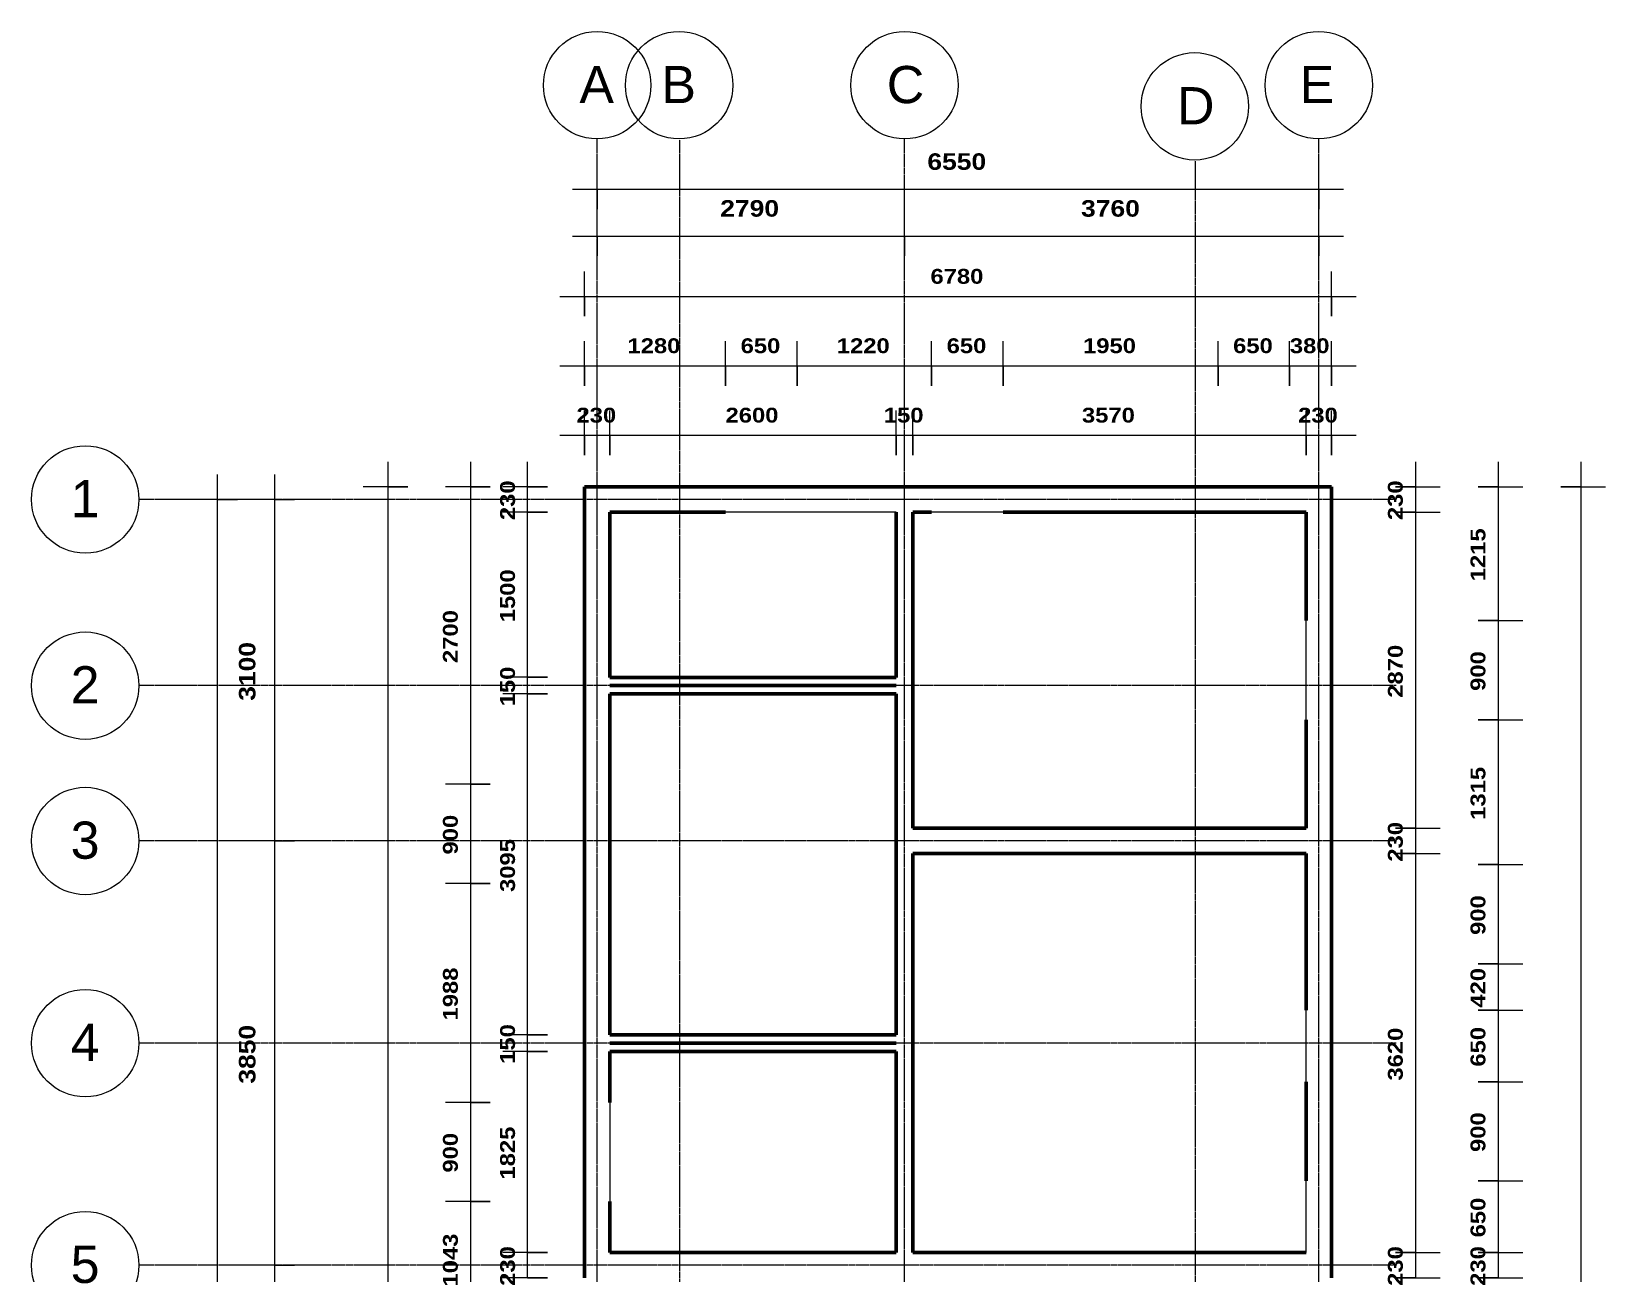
# Model space of a CAD drawing. Header units: millimetres. Extents: x -9443 to 7068, y -12254 to 10391.
# Drawn here: x -9443 to 4844, y -864 to 10391 of the extents above; entities that cross this region are included whole.
import ezdxf

# ---------------------------------------------------------------- set-up
doc = ezdxf.new("R2010")
doc.units = ezdxf.units.MM
doc.linetypes.add('Grid Line', pattern=[22.225, 12.7, -3.175, 3.175, -3.175])
for name, color, linetype, lineweight in [('A-ANNO-DIMS', 211, 'Continuous', 9), ('A-ANNO-DIMS-75', 211, 'Continuous', 9), ('A-WALL', 113, 'Continuous', 18), ('S-GRID', 1, 'Continuous', 9), ('S-GRID-IDEN', 1, 'Continuous', 9)]:
    doc.layers.add(name, color=color, linetype=linetype, lineweight=lineweight)
doc.styles.add('Arial', font='arial.ttf', dxfattribs={"height": 337.5})
doc.styles.add('Arial Black', font='', dxfattribs={"height": 135})
doc.styles.add('Arial Black_B', font='ariblk.ttf', dxfattribs={"height": 150})
doc.styles.get('Arial Black').set_extended_font_data('Arial Black')
doc.dimstyles.new('jerry', dxfattribs={"dimscale": 304.8, "dimtxt": 135.476038, "dimasz": 0, "dimexe": 0.738189, "dimexo": 0.0625, "dimgap": 0.246063, "dimtad": 1, "dimdec": 0, "dimzin": 0, "dimdsep": 46, "dimtxsty": 'Arial Black', "dimblk1": 'NONE', "dimblk2": 'NONE', "dimsah": 1, "dimcen": 0.09, "dimdle": 0.738189, "dimazin": 0, "dimtfac": 1, "dimtdec": 4, "dimtix": 1, "dimtmove": 0, "dimatfit": 3, "dimfxl": 0.590551, "dimfxlon": 1, "dimtvp": 1, "dimtolj": 1, "dimtzin": 0, "dimarcsym": 2})
doc.dimstyles.new('jerry_2', dxfattribs={"dimscale": 304.8, "dimtxt": 150.528931, "dimasz": 0, "dimexe": 0.738189, "dimexo": 0.0625, "dimgap": 0.43061, "dimtad": 1, "dimdec": 0, "dimzin": 0, "dimdsep": 46, "dimtxsty": 'Arial Black_B', "dimblk1": 'NONE', "dimblk2": 'NONE', "dimsah": 1, "dimcen": 0.09, "dimdle": 0.738189, "dimazin": 0, "dimtfac": 1, "dimtdec": 4, "dimtix": 1, "dimtmove": 0, "dimatfit": 3, "dimfxl": 0.590551, "dimfxlon": 1, "dimtvp": 1, "dimtolj": 1, "dimtzin": 0, "dimarcsym": 2})

# ---------------------------------------------------------------- blocks, each defined once
blk = doc.blocks.new('Grid - M_Grid Head - Circle-45800-01 - GFL Copy 1')
at = {"layer": 'S-GRID-IDEN'}
blk.add_circle((0, 0), 6.5, dxfattribs=at)
blk = doc.blocks.new('DIMBLOCK1-01 - GFL Copy 1')
at = {"layer": 'A-ANNO-DIMS-75', "transparency": 16777216}
for p, q in [((-4308, 8534), (-4308, 8759)), ((-1518, 8534), (-1518, 8759)), ((-4533, 8534), (-1518, 8534)), ((-4308, 8534), (-4308, 8354)), ((-1518, 8534), (-1518, 8354))]:
    blk.add_line(p, q, dxfattribs=at)
at = {"layer": 'A-ANNO-DIMS-75', "color": 0, "transparency": 16777216, "insert": (-3191, 8860), "char_height": 150, "width": 665.87, "attachment_point": 1, "line_spacing_factor": 1.180619, "style": 'Arial Black_B'}
blk.add_mtext('2790', dxfattribs=at)
blk = doc.blocks.new('_None')
blk = doc.blocks.new('DIMBLOCK2-01 - GFL Copy 1')
at = {"layer": 'A-ANNO-DIMS-75', "transparency": 16777216}
for p, q in [((-1518, 8534), (-1518, 8759)), ((2242, 8534), (2242, 8759)), ((-1518, 8534), (2467, 8534)), ((-1518, 8534), (-1518, 8354)), ((2242, 8534), (2242, 8354))]:
    blk.add_line(p, q, dxfattribs=at)
at = {"layer": 'A-ANNO-DIMS-75', "color": 0, "transparency": 16777216, "insert": (84, 8860), "char_height": 150, "width": 665.87, "attachment_point": 1, "line_spacing_factor": 1.180619, "style": 'Arial Black_B'}
blk.add_mtext('3760', dxfattribs=at)
blk = doc.blocks.new('DIMBLOCK3-01 - GFL Copy 1')
at = {"layer": 'A-ANNO-DIMS-75', "transparency": 16777216}
for p, q in [((-4308, 8959), (-4308, 9184)), ((2242, 8959), (2242, 9184)), ((-4533, 8959), (2467, 8959)), ((-4308, 8959), (-4308, 8779)), ((2242, 8959), (2242, 8779))]:
    blk.add_line(p, q, dxfattribs=at)
at = {"layer": 'A-ANNO-DIMS-75', "color": 0, "transparency": 16777216, "insert": (-1311, 9285), "char_height": 150, "width": 665.87, "attachment_point": 1, "line_spacing_factor": 1.180619, "style": 'Arial Black_B'}
blk.add_mtext('6550', dxfattribs=at)
blk = doc.blocks.new('DIMBLOCK6-01 - GFL Copy 1')
at = {"layer": 'A-ANNO-DIMS-75', "transparency": 16777216}
for p, q in [((-7234, -806), (-7459, -806)), ((-7234, -2636), (-7234, -806)), ((-7234, -806), (-7054, -806)), ((-7234, -2636), (-7459, -2636)), ((-7234, -2636), (-7054, -2636))]:
    blk.add_line(p, q, dxfattribs=at)
at = {"layer": 'A-ANNO-DIMS-75', "color": 0, "transparency": 16777216, "insert": (-7560, -1999), "char_height": 150, "width": 665.87, "attachment_point": 1, "rotation": 90, "line_spacing_factor": 1.180619, "style": 'Arial Black_B'}
blk.add_mtext('1830', dxfattribs=at)
blk = doc.blocks.new('DIMBLOCK7-01 - GFL Copy 1')
at = {"layer": 'A-ANNO-DIMS-75', "transparency": 16777216}
for p, q in [((-7234, 3044), (-7459, 3044)), ((-7234, -806), (-7234, 3044)), ((-7234, 3044), (-7054, 3044)), ((-7234, -806), (-7459, -806)), ((-7234, -806), (-7054, -806))]:
    blk.add_line(p, q, dxfattribs=at)
at = {"layer": 'A-ANNO-DIMS-75', "color": 0, "transparency": 16777216, "insert": (-7560, 841), "char_height": 150, "width": 665.87, "attachment_point": 1, "rotation": 90, "line_spacing_factor": 1.180619, "style": 'Arial Black_B'}
blk.add_mtext('3850', dxfattribs=at)
blk = doc.blocks.new('DIMBLOCK8-01 - GFL Copy 1')
at = {"layer": 'A-ANNO-DIMS-75', "transparency": 16777216}
for p, q in [((-7234, 3044), (-7234, 6369)), ((-7234, 6144), (-7459, 6144)), ((-7234, 6144), (-7054, 6144)), ((-7234, 3044), (-7459, 3044)), ((-7234, 3044), (-7054, 3044))]:
    blk.add_line(p, q, dxfattribs=at)
at = {"layer": 'A-ANNO-DIMS-75', "color": 0, "transparency": 16777216, "insert": (-7560, 4316), "char_height": 150, "width": 665.87, "attachment_point": 1, "rotation": 90, "line_spacing_factor": 1.180619, "style": 'Arial Black_B'}
blk.add_mtext('3100', dxfattribs=at)
blk = doc.blocks.new('DIMBLOCK9-01 - GFL Copy 1')
at = {"layer": 'A-ANNO-DIMS-75', "transparency": 16777216}
for p, q in [((-7754, -9811), (-7754, 6369)), ((-7754, 6144), (-7979, 6144)), ((-7754, 6144), (-7574, 6144)), ((-7754, -9586), (-7979, -9586)), ((-7754, -9586), (-7574, -9586))]:
    blk.add_line(p, q, dxfattribs=at)
at = {"layer": 'A-ANNO-DIMS-75', "color": 0, "transparency": 16777216, "insert": (-8080, -2068), "char_height": 150, "width": 832.34, "attachment_point": 1, "rotation": 90, "line_spacing_factor": 1.180619, "style": 'Arial Black_B'}
blk.add_mtext('15730', dxfattribs=at)
blk = doc.blocks.new('DIMBLOCK10-01 - GFL Copy 1')
at = {"layer": 'A-ANNO-DIMS-75', "transparency": 16777216}
for p, q in [((3119, 6484), (3119, 6029)), ((2939, 6259), (3344, 6259)), ((3119, 6259), (2939, 6259)), ((2939, 6029), (3344, 6029)), ((3119, 6029), (2939, 6029))]:
    blk.add_line(p, q, dxfattribs=at)
at = {"layer": 'A-ANNO-DIMS-75', "color": 0, "transparency": 16777216, "insert": (2869, 5956), "char_height": 135, "width": 449.46, "attachment_point": 1, "rotation": 90, "line_spacing_factor": 1.180619, "style": 'Arial Black'}
blk.add_mtext('230', dxfattribs=at)
blk = doc.blocks.new('DIMBLOCK11-01 - GFL Copy 1')
at = {"layer": 'A-ANNO-DIMS-75', "transparency": 16777216}
for p, q in [((2939, 6029), (3344, 6029)), ((3119, 6029), (2939, 6029)), ((3119, 6029), (3119, 3159)), ((2939, 3159), (3344, 3159)), ((3119, 3159), (2939, 3159))]:
    blk.add_line(p, q, dxfattribs=at)
at = {"layer": 'A-ANNO-DIMS-75', "color": 0, "transparency": 16777216, "insert": (2869, 4344), "char_height": 135, "width": 599.28, "attachment_point": 1, "rotation": 90, "line_spacing_factor": 1.180619, "style": 'Arial Black'}
blk.add_mtext('2870', dxfattribs=at)
blk = doc.blocks.new('DIMBLOCK12-01 - GFL Copy 1')
at = {"layer": 'A-ANNO-DIMS-75', "transparency": 16777216}
for p, q in [((2939, 3159), (3344, 3159)), ((3119, 3159), (2939, 3159)), ((3119, 3159), (3119, 2929)), ((2939, 2929), (3344, 2929)), ((3119, 2929), (2939, 2929))]:
    blk.add_line(p, q, dxfattribs=at)
at = {"layer": 'A-ANNO-DIMS-75', "color": 0, "transparency": 16777216, "insert": (2869, 2856), "char_height": 135, "width": 449.46, "attachment_point": 1, "rotation": 90, "line_spacing_factor": 1.180619, "style": 'Arial Black'}
blk.add_mtext('230', dxfattribs=at)
blk = doc.blocks.new('DIMBLOCK13-01 - GFL Copy 1')
at = {"layer": 'A-ANNO-DIMS-75', "transparency": 16777216}
for p, q in [((2939, 2929), (3344, 2929)), ((3119, 2929), (2939, 2929)), ((3119, 2929), (3119, -691)), ((2939, -691), (3344, -691)), ((3119, -691), (2939, -691))]:
    blk.add_line(p, q, dxfattribs=at)
at = {"layer": 'A-ANNO-DIMS-75', "color": 0, "transparency": 16777216, "insert": (2869, 869), "char_height": 135, "width": 599.28, "attachment_point": 1, "rotation": 90, "line_spacing_factor": 1.180619, "style": 'Arial Black'}
blk.add_mtext('3620', dxfattribs=at)
blk = doc.blocks.new('DIMBLOCK14-01 - GFL Copy 1')
at = {"layer": 'A-ANNO-DIMS-75', "transparency": 16777216}
for p, q in [((2939, -691), (3344, -691)), ((3119, -691), (2939, -691)), ((3119, -691), (3119, -921)), ((2939, -921), (3344, -921)), ((3119, -921), (2939, -921))]:
    blk.add_line(p, q, dxfattribs=at)
at = {"layer": 'A-ANNO-DIMS-75', "color": 0, "transparency": 16777216, "insert": (2869, -994), "char_height": 135, "width": 449.46, "attachment_point": 1, "rotation": 90, "line_spacing_factor": 1.180619, "style": 'Arial Black'}
blk.add_mtext('230', dxfattribs=at)
blk = doc.blocks.new('DIMBLOCK21-01 - GFL Copy 1')
at = {"layer": 'A-ANNO-DIMS-75', "transparency": 16777216}
for p, q in [((4619, 6484), (4619, -9926)), ((4439, 6259), (4844, 6259)), ((4619, 6259), (4439, 6259)), ((4439, -9701), (4844, -9701)), ((4619, -9701), (4439, -9701))]:
    blk.add_line(p, q, dxfattribs=at)
at = {"layer": 'A-ANNO-DIMS-75', "color": 0, "transparency": 16777216, "insert": (4369, -2034), "char_height": 135, "width": 749.1, "attachment_point": 1, "rotation": 90, "line_spacing_factor": 1.180619, "style": 'Arial Black'}
blk.add_mtext('15960', dxfattribs=at)
blk = doc.blocks.new('DIMBLOCK43-01 - GFL Copy 1')
at = {"layer": 'A-ANNO-DIMS-75', "transparency": 16777216}
for p, q in [((-4759, -691), (-5164, -691)), ((-4939, -921), (-4939, -691)), ((-4939, -691), (-4759, -691)), ((-4759, -921), (-5164, -921)), ((-4939, -921), (-4759, -921))]:
    blk.add_line(p, q, dxfattribs=at)
at = {"layer": 'A-ANNO-DIMS-75', "color": 0, "transparency": 16777216, "insert": (-5189, -994), "char_height": 135, "width": 449.46, "attachment_point": 1, "rotation": 90, "line_spacing_factor": 1.180619, "style": 'Arial Black'}
blk.add_mtext('230', dxfattribs=at)
blk = doc.blocks.new('DIMBLOCK44-01 - GFL Copy 1')
at = {"layer": 'A-ANNO-DIMS-75', "transparency": 16777216}
for p, q in [((-4759, 1134), (-5164, 1134)), ((-4939, -691), (-4939, 1134)), ((-4939, 1134), (-4759, 1134)), ((-4759, -691), (-5164, -691)), ((-4939, -691), (-4759, -691))]:
    blk.add_line(p, q, dxfattribs=at)
at = {"layer": 'A-ANNO-DIMS-75', "color": 0, "transparency": 16777216, "insert": (-5189, -29), "char_height": 135, "width": 599.28, "attachment_point": 1, "rotation": 90, "line_spacing_factor": 1.180619, "style": 'Arial Black'}
blk.add_mtext('1825', dxfattribs=at)
blk = doc.blocks.new('DIMBLOCK45-01 - GFL Copy 1')
at = {"layer": 'A-ANNO-DIMS-75', "transparency": 16777216}
for p, q in [((-4759, 1284), (-5164, 1284)), ((-4939, 1134), (-4939, 1284)), ((-4939, 1284), (-4759, 1284)), ((-4759, 1134), (-5164, 1134)), ((-4939, 1134), (-4759, 1134))]:
    blk.add_line(p, q, dxfattribs=at)
at = {"layer": 'A-ANNO-DIMS-75', "color": 0, "transparency": 16777216, "insert": (-5189, 1021), "char_height": 135, "width": 449.46, "attachment_point": 1, "rotation": 90, "line_spacing_factor": 1.180619, "style": 'Arial Black'}
blk.add_mtext('150', dxfattribs=at)
blk = doc.blocks.new('DIMBLOCK46-01 - GFL Copy 1')
at = {"layer": 'A-ANNO-DIMS-75', "transparency": 16777216}
for p, q in [((-4759, 4379), (-5164, 4379)), ((-4939, 1284), (-4939, 4379)), ((-4939, 4379), (-4759, 4379)), ((-4759, 1284), (-5164, 1284)), ((-4939, 1284), (-4759, 1284))]:
    blk.add_line(p, q, dxfattribs=at)
at = {"layer": 'A-ANNO-DIMS-75', "color": 0, "transparency": 16777216, "insert": (-5189, 2581), "char_height": 135, "width": 599.28, "attachment_point": 1, "rotation": 90, "line_spacing_factor": 1.180619, "style": 'Arial Black'}
blk.add_mtext('3095', dxfattribs=at)
blk = doc.blocks.new('DIMBLOCK47-01 - GFL Copy 1')
at = {"layer": 'A-ANNO-DIMS-75', "transparency": 16777216}
for p, q in [((-4759, 4529), (-5164, 4529)), ((-4939, 4379), (-4939, 4529)), ((-4939, 4529), (-4759, 4529)), ((-4759, 4379), (-5164, 4379)), ((-4939, 4379), (-4759, 4379))]:
    blk.add_line(p, q, dxfattribs=at)
at = {"layer": 'A-ANNO-DIMS-75', "color": 0, "transparency": 16777216, "insert": (-5189, 4266), "char_height": 135, "width": 449.46, "attachment_point": 1, "rotation": 90, "line_spacing_factor": 1.180619, "style": 'Arial Black'}
blk.add_mtext('150', dxfattribs=at)
blk = doc.blocks.new('DIMBLOCK48-01 - GFL Copy 1')
at = {"layer": 'A-ANNO-DIMS-75', "transparency": 16777216}
for p, q in [((-4759, 6029), (-5164, 6029)), ((-4939, 4529), (-4939, 6029)), ((-4939, 6029), (-4759, 6029)), ((-4759, 4529), (-5164, 4529)), ((-4939, 4529), (-4759, 4529))]:
    blk.add_line(p, q, dxfattribs=at)
at = {"layer": 'A-ANNO-DIMS-75', "color": 0, "transparency": 16777216, "insert": (-5189, 5029), "char_height": 135, "width": 599.28, "attachment_point": 1, "rotation": 90, "line_spacing_factor": 1.180619, "style": 'Arial Black'}
blk.add_mtext('1500', dxfattribs=at)
blk = doc.blocks.new('DIMBLOCK49-01 - GFL Copy 1')
at = {"layer": 'A-ANNO-DIMS-75', "transparency": 16777216}
for p, q in [((-4939, 6029), (-4939, 6484)), ((-4759, 6259), (-5164, 6259)), ((-4939, 6259), (-4759, 6259)), ((-4759, 6029), (-5164, 6029)), ((-4939, 6029), (-4759, 6029))]:
    blk.add_line(p, q, dxfattribs=at)
at = {"layer": 'A-ANNO-DIMS-75', "color": 0, "transparency": 16777216, "insert": (-5189, 5956), "char_height": 135, "width": 449.46, "attachment_point": 1, "rotation": 90, "line_spacing_factor": 1.180619, "style": 'Arial Black'}
blk.add_mtext('230', dxfattribs=at)
blk = doc.blocks.new('DIMBLOCK50-01 - GFL Copy 1')
at = {"layer": 'A-ANNO-DIMS-75', "transparency": 16777216}
for p, q in [((-5459, 6484), (-5459, 3559)), ((-5279, 6259), (-5684, 6259)), ((-5459, 6259), (-5279, 6259)), ((-5279, 3559), (-5684, 3559)), ((-5459, 3559), (-5279, 3559))]:
    blk.add_line(p, q, dxfattribs=at)
at = {"layer": 'A-ANNO-DIMS-75', "color": 0, "transparency": 16777216, "insert": (-5708, 4659), "char_height": 135, "width": 599.28, "attachment_point": 1, "rotation": 90, "line_spacing_factor": 1.180619, "style": 'Arial Black'}
blk.add_mtext('2700', dxfattribs=at)
blk = doc.blocks.new('DIMBLOCK51-01 - GFL Copy 1')
at = {"layer": 'A-ANNO-DIMS-75', "transparency": 16777216}
for p, q in [((-5279, 3559), (-5684, 3559)), ((-5459, 3559), (-5459, 2659)), ((-5459, 3559), (-5279, 3559)), ((-5279, 2659), (-5684, 2659)), ((-5459, 2659), (-5279, 2659))]:
    blk.add_line(p, q, dxfattribs=at)
at = {"layer": 'A-ANNO-DIMS-75', "color": 0, "transparency": 16777216, "insert": (-5708, 2921), "char_height": 135, "width": 449.46, "attachment_point": 1, "rotation": 90, "line_spacing_factor": 1.180619, "style": 'Arial Black'}
blk.add_mtext('900', dxfattribs=at)
blk = doc.blocks.new('DIMBLOCK52-01 - GFL Copy 1')
at = {"layer": 'A-ANNO-DIMS-75', "transparency": 16777216}
for p, q in [((-5279, 2659), (-5684, 2659)), ((-5459, 2659), (-5459, 671)), ((-5459, 2659), (-5279, 2659)), ((-5279, 671), (-5684, 671)), ((-5459, 671), (-5279, 671))]:
    blk.add_line(p, q, dxfattribs=at)
at = {"layer": 'A-ANNO-DIMS-75', "color": 0, "transparency": 16777216, "insert": (-5708, 1415), "char_height": 135, "width": 599.28, "attachment_point": 1, "rotation": 90, "line_spacing_factor": 1.180619, "style": 'Arial Black'}
blk.add_mtext('1988', dxfattribs=at)
blk = doc.blocks.new('DIMBLOCK53-01 - GFL Copy 1')
at = {"layer": 'A-ANNO-DIMS-75', "transparency": 16777216}
for p, q in [((-5279, 671), (-5684, 671)), ((-5459, 671), (-5459, -229)), ((-5459, 671), (-5279, 671)), ((-5279, -229), (-5684, -229)), ((-5459, -229), (-5279, -229))]:
    blk.add_line(p, q, dxfattribs=at)
at = {"layer": 'A-ANNO-DIMS-75', "color": 0, "transparency": 16777216, "insert": (-5708, 34), "char_height": 135, "width": 449.46, "attachment_point": 1, "rotation": 90, "line_spacing_factor": 1.180619, "style": 'Arial Black'}
blk.add_mtext('900', dxfattribs=at)
blk = doc.blocks.new('DIMBLOCK54-01 - GFL Copy 1')
at = {"layer": 'A-ANNO-DIMS-75', "transparency": 16777216}
for p, q in [((-5279, -229), (-5684, -229)), ((-5459, -229), (-5459, -1271)), ((-5459, -229), (-5279, -229)), ((-5279, -1271), (-5684, -1271)), ((-5459, -1271), (-5279, -1271))]:
    blk.add_line(p, q, dxfattribs=at)
at = {"layer": 'A-ANNO-DIMS-75', "color": 0, "transparency": 16777216, "insert": (-5708, -1000), "char_height": 135, "width": 599.28, "attachment_point": 1, "rotation": 90, "line_spacing_factor": 1.180619, "style": 'Arial Black'}
blk.add_mtext('1043', dxfattribs=at)
blk = doc.blocks.new('DIMBLOCK61-01 - GFL Copy 1')
at = {"layer": 'A-ANNO-DIMS-75', "transparency": 16777216}
for p, q in [((-6207, 6484), (-6207, -9926)), ((-6027, 6259), (-6432, 6259)), ((-6207, 6259), (-6027, 6259)), ((-6027, -9701), (-6432, -9701)), ((-6207, -9701), (-6027, -9701))]:
    blk.add_line(p, q, dxfattribs=at)
at = {"layer": 'A-ANNO-DIMS-75', "color": 0, "transparency": 16777216, "insert": (-6457, -2034), "char_height": 135, "width": 749.1, "attachment_point": 1, "rotation": 90, "line_spacing_factor": 1.180619, "style": 'Arial Black'}
blk.add_mtext('15960', dxfattribs=at)
blk = doc.blocks.new('DIMBLOCK62-01 - GFL Copy 1')
at = {"layer": 'A-ANNO-DIMS-75', "transparency": 16777216}
for p, q in [((-4423, 6546), (-4423, 6951)), ((-4193, 6546), (-4193, 6951)), ((-4648, 6726), (-4193, 6726)), ((-4423, 6726), (-4423, 6546)), ((-4193, 6726), (-4193, 6546))]:
    blk.add_line(p, q, dxfattribs=at)
at = {"layer": 'A-ANNO-DIMS-75', "color": 0, "transparency": 16777216, "insert": (-4496, 6976), "char_height": 135, "width": 449.46, "attachment_point": 1, "line_spacing_factor": 1.180619, "style": 'Arial Black'}
blk.add_mtext('230', dxfattribs=at)
blk = doc.blocks.new('DIMBLOCK63-01 - GFL Copy 1')
at = {"layer": 'A-ANNO-DIMS-75', "transparency": 16777216}
for p, q in [((-4193, 6546), (-4193, 6951)), ((-1593, 6546), (-1593, 6951)), ((-4193, 6726), (-1593, 6726)), ((-4193, 6726), (-4193, 6546)), ((-1593, 6726), (-1593, 6546))]:
    blk.add_line(p, q, dxfattribs=at)
at = {"layer": 'A-ANNO-DIMS-75', "color": 0, "transparency": 16777216, "insert": (-3143, 6976), "char_height": 135, "width": 599.28, "attachment_point": 1, "line_spacing_factor": 1.180619, "style": 'Arial Black'}
blk.add_mtext('2600', dxfattribs=at)
blk = doc.blocks.new('DIMBLOCK64-01 - GFL Copy 1')
at = {"layer": 'A-ANNO-DIMS-75', "transparency": 16777216}
for p, q in [((-1593, 6546), (-1593, 6951)), ((-1443, 6546), (-1443, 6951)), ((-1593, 6726), (-1443, 6726)), ((-1593, 6726), (-1593, 6546)), ((-1443, 6726), (-1443, 6546))]:
    blk.add_line(p, q, dxfattribs=at)
at = {"layer": 'A-ANNO-DIMS-75', "color": 0, "transparency": 16777216, "insert": (-1706, 6976), "char_height": 135, "width": 449.46, "attachment_point": 1, "line_spacing_factor": 1.180619, "style": 'Arial Black'}
blk.add_mtext('150', dxfattribs=at)
blk = doc.blocks.new('DIMBLOCK65-01 - GFL Copy 1')
at = {"layer": 'A-ANNO-DIMS-75', "transparency": 16777216}
for p, q in [((-1443, 6546), (-1443, 6951)), ((2127, 6546), (2127, 6951)), ((-1443, 6726), (2127, 6726)), ((-1443, 6726), (-1443, 6546)), ((2127, 6726), (2127, 6546))]:
    blk.add_line(p, q, dxfattribs=at)
at = {"layer": 'A-ANNO-DIMS-75', "color": 0, "transparency": 16777216, "insert": (92, 6976), "char_height": 135, "width": 599.28, "attachment_point": 1, "line_spacing_factor": 1.180619, "style": 'Arial Black'}
blk.add_mtext('3570', dxfattribs=at)
blk = doc.blocks.new('DIMBLOCK66-01 - GFL Copy 1')
at = {"layer": 'A-ANNO-DIMS-75', "transparency": 16777216}
for p, q in [((2127, 6546), (2127, 6951)), ((2357, 6546), (2357, 6951)), ((2127, 6726), (2582, 6726)), ((2127, 6726), (2127, 6546)), ((2357, 6726), (2357, 6546))]:
    blk.add_line(p, q, dxfattribs=at)
at = {"layer": 'A-ANNO-DIMS-75', "color": 0, "transparency": 16777216, "insert": (2054, 6976), "char_height": 135, "width": 449.46, "attachment_point": 1, "line_spacing_factor": 1.180619, "style": 'Arial Black'}
blk.add_mtext('230', dxfattribs=at)
blk = doc.blocks.new('DIMBLOCK67-01 - GFL Copy 1')
at = {"layer": 'A-ANNO-DIMS-75', "transparency": 16777216}
for p, q in [((-4423, 7176), (-4423, 7581)), ((-3143, 7176), (-3143, 7581)), ((-4648, 7356), (-3143, 7356)), ((-4423, 7356), (-4423, 7176)), ((-3143, 7356), (-3143, 7176))]:
    blk.add_line(p, q, dxfattribs=at)
at = {"layer": 'A-ANNO-DIMS-75', "color": 0, "transparency": 16777216, "insert": (-4033, 7606), "char_height": 135, "width": 599.28, "attachment_point": 1, "line_spacing_factor": 1.180619, "style": 'Arial Black'}
blk.add_mtext('1280', dxfattribs=at)
blk = doc.blocks.new('DIMBLOCK68-01 - GFL Copy 1')
at = {"layer": 'A-ANNO-DIMS-75', "transparency": 16777216}
for p, q in [((-3143, 7176), (-3143, 7581)), ((-2493, 7176), (-2493, 7581)), ((-3143, 7356), (-2493, 7356)), ((-3143, 7356), (-3143, 7176)), ((-2493, 7356), (-2493, 7176))]:
    blk.add_line(p, q, dxfattribs=at)
at = {"layer": 'A-ANNO-DIMS-75', "color": 0, "transparency": 16777216, "insert": (-3006, 7606), "char_height": 135, "width": 449.46, "attachment_point": 1, "line_spacing_factor": 1.180619, "style": 'Arial Black'}
blk.add_mtext('650', dxfattribs=at)
blk = doc.blocks.new('DIMBLOCK69-01 - GFL Copy 1')
at = {"layer": 'A-ANNO-DIMS-75', "transparency": 16777216}
for p, q in [((-2493, 7176), (-2493, 7581)), ((-1273, 7176), (-1273, 7581)), ((-2493, 7356), (-1273, 7356)), ((-2493, 7356), (-2493, 7176)), ((-1273, 7356), (-1273, 7176))]:
    blk.add_line(p, q, dxfattribs=at)
at = {"layer": 'A-ANNO-DIMS-75', "color": 0, "transparency": 16777216, "insert": (-2133, 7606), "char_height": 135, "width": 599.28, "attachment_point": 1, "line_spacing_factor": 1.180619, "style": 'Arial Black'}
blk.add_mtext('1220', dxfattribs=at)
blk = doc.blocks.new('DIMBLOCK70-01 - GFL Copy 1')
at = {"layer": 'A-ANNO-DIMS-75', "transparency": 16777216}
for p, q in [((-1273, 7176), (-1273, 7581)), ((-623, 7176), (-623, 7581)), ((-1273, 7356), (-623, 7356)), ((-1273, 7356), (-1273, 7176)), ((-623, 7356), (-623, 7176))]:
    blk.add_line(p, q, dxfattribs=at)
at = {"layer": 'A-ANNO-DIMS-75', "color": 0, "transparency": 16777216, "insert": (-1136, 7606), "char_height": 135, "width": 449.46, "attachment_point": 1, "line_spacing_factor": 1.180619, "style": 'Arial Black'}
blk.add_mtext('650', dxfattribs=at)
blk = doc.blocks.new('DIMBLOCK71-01 - GFL Copy 1')
at = {"layer": 'A-ANNO-DIMS-75', "transparency": 16777216}
for p, q in [((-623, 7176), (-623, 7581)), ((1327, 7176), (1327, 7581)), ((-623, 7356), (1327, 7356)), ((-623, 7356), (-623, 7176)), ((1327, 7356), (1327, 7176))]:
    blk.add_line(p, q, dxfattribs=at)
at = {"layer": 'A-ANNO-DIMS-75', "color": 0, "transparency": 16777216, "insert": (102, 7606), "char_height": 135, "width": 599.28, "attachment_point": 1, "line_spacing_factor": 1.180619, "style": 'Arial Black'}
blk.add_mtext('1950', dxfattribs=at)
blk = doc.blocks.new('DIMBLOCK72-01 - GFL Copy 1')
at = {"layer": 'A-ANNO-DIMS-75', "transparency": 16777216}
for p, q in [((1327, 7176), (1327, 7581)), ((1977, 7176), (1977, 7581)), ((1327, 7356), (1977, 7356)), ((1327, 7356), (1327, 7176)), ((1977, 7356), (1977, 7176))]:
    blk.add_line(p, q, dxfattribs=at)
at = {"layer": 'A-ANNO-DIMS-75', "color": 0, "transparency": 16777216, "insert": (1464, 7606), "char_height": 135, "width": 449.46, "attachment_point": 1, "line_spacing_factor": 1.180619, "style": 'Arial Black'}
blk.add_mtext('650', dxfattribs=at)
blk = doc.blocks.new('DIMBLOCK73-01 - GFL Copy 1')
at = {"layer": 'A-ANNO-DIMS-75', "transparency": 16777216}
for p, q in [((1977, 7176), (1977, 7581)), ((2357, 7176), (2357, 7581)), ((1977, 7356), (2582, 7356)), ((1977, 7356), (1977, 7176)), ((2357, 7356), (2357, 7176))]:
    blk.add_line(p, q, dxfattribs=at)
at = {"layer": 'A-ANNO-DIMS-75', "color": 0, "transparency": 16777216, "insert": (1979, 7606), "char_height": 135, "width": 449.46, "attachment_point": 1, "line_spacing_factor": 1.180619, "style": 'Arial Black'}
blk.add_mtext('380', dxfattribs=at)
blk = doc.blocks.new('DIMBLOCK74-01 - GFL Copy 1')
at = {"layer": 'A-ANNO-DIMS-75', "transparency": 16777216}
for p, q in [((-4423, 7806), (-4423, 8211)), ((2357, 7806), (2357, 8211)), ((-4648, 7986), (2582, 7986)), ((-4423, 7986), (-4423, 7806)), ((2357, 7986), (2357, 7806))]:
    blk.add_line(p, q, dxfattribs=at)
at = {"layer": 'A-ANNO-DIMS-75', "color": 0, "transparency": 16777216, "insert": (-1283, 8236), "char_height": 135, "width": 599.28, "attachment_point": 1, "line_spacing_factor": 1.180619, "style": 'Arial Black'}
blk.add_mtext('6780', dxfattribs=at)
blk = doc.blocks.new('DIMBLOCK95-01 - GFL Copy 1')
at = {"layer": 'A-ANNO-DIMS-75', "transparency": 16777216}
for p, q in [((3869, 6484), (3869, 5044)), ((3689, 6259), (4094, 6259)), ((3869, 6259), (3689, 6259)), ((3689, 5044), (4094, 5044)), ((3869, 5044), (3689, 5044))]:
    blk.add_line(p, q, dxfattribs=at)
at = {"layer": 'A-ANNO-DIMS-75', "color": 0, "transparency": 16777216, "insert": (3619, 5401), "char_height": 135, "width": 599.28, "attachment_point": 1, "rotation": 90, "line_spacing_factor": 1.180619, "style": 'Arial Black'}
blk.add_mtext('1215', dxfattribs=at)
blk = doc.blocks.new('DIMBLOCK96-01 - GFL Copy 1')
at = {"layer": 'A-ANNO-DIMS-75', "transparency": 16777216}
for p, q in [((3689, 5044), (4094, 5044)), ((3869, 5044), (3689, 5044)), ((3869, 5044), (3869, 4144)), ((3689, 4144), (4094, 4144)), ((3869, 4144), (3689, 4144))]:
    blk.add_line(p, q, dxfattribs=at)
at = {"layer": 'A-ANNO-DIMS-75', "color": 0, "transparency": 16777216, "insert": (3619, 4406), "char_height": 135, "width": 449.46, "attachment_point": 1, "rotation": 90, "line_spacing_factor": 1.180619, "style": 'Arial Black'}
blk.add_mtext('900', dxfattribs=at)
blk = doc.blocks.new('DIMBLOCK97-01 - GFL Copy 1')
at = {"layer": 'A-ANNO-DIMS-75', "transparency": 16777216}
for p, q in [((3689, 4144), (4094, 4144)), ((3869, 4144), (3689, 4144)), ((3869, 4144), (3869, 2829)), ((3689, 2829), (4094, 2829)), ((3869, 2829), (3689, 2829))]:
    blk.add_line(p, q, dxfattribs=at)
at = {"layer": 'A-ANNO-DIMS-75', "color": 0, "transparency": 16777216, "insert": (3619, 3236), "char_height": 135, "width": 599.28, "attachment_point": 1, "rotation": 90, "line_spacing_factor": 1.180619, "style": 'Arial Black'}
blk.add_mtext('1315', dxfattribs=at)
blk = doc.blocks.new('DIMBLOCK98-01 - GFL Copy 1')
at = {"layer": 'A-ANNO-DIMS-75', "transparency": 16777216}
for p, q in [((3689, 2829), (4094, 2829)), ((3869, 2829), (3689, 2829)), ((3869, 2829), (3869, 1929)), ((3689, 1929), (4094, 1929)), ((3869, 1929), (3689, 1929))]:
    blk.add_line(p, q, dxfattribs=at)
at = {"layer": 'A-ANNO-DIMS-75', "color": 0, "transparency": 16777216, "insert": (3619, 2191), "char_height": 135, "width": 449.46, "attachment_point": 1, "rotation": 90, "line_spacing_factor": 1.180619, "style": 'Arial Black'}
blk.add_mtext('900', dxfattribs=at)
blk = doc.blocks.new('DIMBLOCK99-01 - GFL Copy 1')
at = {"layer": 'A-ANNO-DIMS-75', "transparency": 16777216}
for p, q in [((3689, 1929), (4094, 1929)), ((3869, 1929), (3689, 1929)), ((3869, 1929), (3869, 1509)), ((3689, 1509), (4094, 1509)), ((3869, 1509), (3689, 1509))]:
    blk.add_line(p, q, dxfattribs=at)
at = {"layer": 'A-ANNO-DIMS-75', "color": 0, "transparency": 16777216, "insert": (3619, 1531), "char_height": 135, "width": 449.46, "attachment_point": 1, "rotation": 90, "line_spacing_factor": 1.180619, "style": 'Arial Black'}
blk.add_mtext('420', dxfattribs=at)
blk = doc.blocks.new('DIMBLOCK100-01 - GFL Copy 1')
at = {"layer": 'A-ANNO-DIMS-75', "transparency": 16777216}
for p, q in [((3689, 1509), (4094, 1509)), ((3869, 1509), (3689, 1509)), ((3869, 1509), (3869, 859)), ((3689, 859), (4094, 859)), ((3869, 859), (3689, 859))]:
    blk.add_line(p, q, dxfattribs=at)
at = {"layer": 'A-ANNO-DIMS-75', "color": 0, "transparency": 16777216, "insert": (3619, 996), "char_height": 135, "width": 449.46, "attachment_point": 1, "rotation": 90, "line_spacing_factor": 1.180619, "style": 'Arial Black'}
blk.add_mtext('650', dxfattribs=at)
blk = doc.blocks.new('DIMBLOCK101-01 - GFL Copy 1')
at = {"layer": 'A-ANNO-DIMS-75', "transparency": 16777216}
for p, q in [((3689, 859), (4094, 859)), ((3869, 859), (3689, 859)), ((3869, 859), (3869, -41)), ((3689, -41), (4094, -41)), ((3869, -41), (3689, -41))]:
    blk.add_line(p, q, dxfattribs=at)
at = {"layer": 'A-ANNO-DIMS-75', "color": 0, "transparency": 16777216, "insert": (3619, 221), "char_height": 135, "width": 449.46, "attachment_point": 1, "rotation": 90, "line_spacing_factor": 1.180619, "style": 'Arial Black'}
blk.add_mtext('900', dxfattribs=at)
blk = doc.blocks.new('DIMBLOCK102-01 - GFL Copy 1')
at = {"layer": 'A-ANNO-DIMS-75', "transparency": 16777216}
for p, q in [((3689, -41), (4094, -41)), ((3869, -41), (3689, -41)), ((3869, -41), (3869, -691)), ((3689, -691), (4094, -691)), ((3869, -691), (3689, -691))]:
    blk.add_line(p, q, dxfattribs=at)
at = {"layer": 'A-ANNO-DIMS-75', "color": 0, "transparency": 16777216, "insert": (3619, -554), "char_height": 135, "width": 449.46, "attachment_point": 1, "rotation": 90, "line_spacing_factor": 1.180619, "style": 'Arial Black'}
blk.add_mtext('650', dxfattribs=at)
blk = doc.blocks.new('DIMBLOCK103-01 - GFL Copy 1')
at = {"layer": 'A-ANNO-DIMS-75', "transparency": 16777216}
for p, q in [((3689, -691), (4094, -691)), ((3869, -691), (3689, -691)), ((3869, -691), (3869, -921)), ((3689, -921), (4094, -921)), ((3869, -921), (3689, -921))]:
    blk.add_line(p, q, dxfattribs=at)
at = {"layer": 'A-ANNO-DIMS-75', "color": 0, "transparency": 16777216, "insert": (3619, -994), "char_height": 135, "width": 449.46, "attachment_point": 1, "rotation": 90, "line_spacing_factor": 1.180619, "style": 'Arial Black'}
blk.add_mtext('230', dxfattribs=at)

msp = doc.modelspace()

# ---------------------------------------------------------------- linework, layer by layer
at = {"layer": 'A-WALL', "lineweight": 50}
for p, q in [((-4423.4, 6258.6), (-4423.4, 1303.6)), ((2356.6, 6258.6), (-4423.4, 6258.6)), ((2356.6, 4143.6), (2356.6, 6258.6)), ((-4193.4, 4528.6), (-4193.4, 6028.6)), ((-4193.4, 6028.6), (-3143.4, 6028.6)), ((-1593.4, 6028.6), (-1593.4, 5348.6)), ((-1443.4, 6028.6), (-1273.4, 6028.6)), ((-1443.4, 5348.6), (-1443.4, 6028.6)), ((-623.4, 6028.6), (2126.6, 6028.6)), ((2126.6, 6028.6), (2126.6, 5043.6)), ((-1593.4, 5348.6), (-1593.4, 4528.6)), ((-1443.4, 3158.6), (-1443.4, 5348.6)), ((-1593.4, 4528.6), (-4193.4, 4528.6)), ((-1593.4, 4453.6), (-4193.4, 4453.6)), ((-4193.4, 3558.6), (-4193.4, 4378.6)), ((-4193.4, 4378.6), (-1593.4, 4378.6)), ((-1593.4, 4378.6), (-1593.4, 1283.6)), ((2126.6, 4143.6), (2126.6, 3158.6)), ((2356.6, 2828.6), (2356.6, 4143.6)), ((-4193.4, 1283.6), (-4193.4, 3558.6)), ((-1313.4, 3158.6), (-1443.4, 3158.6)), ((2126.6, 3158.6), (-1313.4, 3158.6)), ((-1443.4, 2928.6), (-413.4, 2928.6)), ((-1443.4, -681.9), (-1443.4, 2928.6)), ((-413.4, 2928.6), (2126.6, 2928.6)), ((2126.6, 2928.6), (2126.6, 1508.6)), ((2356.6, 858.6), (2356.6, 2828.6)), ((-4423.4, 1303.6), (-4423.4, -228.9)), ((-1593.4, 1283.6), (-4193.4, 1283.6)), ((-1593.4, 1208.6), (-4193.4, 1208.6)), ((-4193.4, 671.1), (-4193.4, 1133.6)), ((-4193.4, 1133.6), (-1593.4, 1133.6)), ((-1593.4, 1133.6), (-1593.4, -691.4)), ((2126.6, 858.6), (2126.6, -41.4)), ((2356.6, -921.4), (2356.6, 858.6)), ((-4423.4, -228.9), (-4423.4, -921.4)), ((-4193.4, -691.4), (-4193.4, -228.9)), ((-1593.4, -691.4), (-4193.4, -691.4)), ((-1593.4, -672.3), (-1593.4, -691.4)), ((-1443.4, -691.4), (-1443.4, -672.3)), ((2126.6, -691.4), (-1443.4, -691.4))]:
    msp.add_line(p, q, dxfattribs=at)
at = {"layer": 'A-WALL'}
for p, q in [((-1593.4, 6028.6), (-3143.4, 6028.6)), ((-623.4, 6028.6), (-1273.4, 6028.6)), ((2126.6, 4143.6), (2126.6, 5043.6)), ((2126.6, 858.6), (2126.6, 1508.6)), ((-4193.4, 671.1), (-4193.4, -228.9)), ((2126.6, -691.4), (2126.6, -41.4))]:
    msp.add_line(p, q, dxfattribs=at)
at = {"layer": 'S-GRID', "linetype": 'Grid Line'}
for p, q in [((-4308.4, -10533.4), (-4308.4, 9415.8)), ((-3558.4, -10542.8), (-3558.4, 9406.4)), ((-1518.4, -10533.4), (-1518.4, 9415.8)), ((2241.6, -10533.4), (2241.6, 9415.8)), ((1121.6, -10734.7), (1121.6, 9214.5)), ((2943.5, 6143.6), (-8467.6, 6143.6)), ((2943.5, 4453.6), (-8467.6, 4453.6)), ((2943.5, 3043.6), (-8467.6, 3043.6)), ((2943.5, 1208.6), (-8467.6, 1208.6)), ((2943.5, -806.4), (-8467.6, -806.4))]:
    msp.add_line(p, q, dxfattribs=at)

# ---------------------------------------------------------------- block references
at = {"layer": 'S-GRID-IDEN', "xscale": 74.99999999999996, "yscale": 74.99999999999996, "zscale": 74.99999999999996}
for p in [(-4308.4, 9903.3), (-3564, 9903.3), (-1518.4, 9903.3), (2241.6, 9903.3), (1116, 9711.4)]:
    msp.add_blockref('Grid - M_Grid Head - Circle-45800-01 - GFL Copy 1', p, dxfattribs=at)
for p, rotation in [((-8955.1, 6143.6), 89.99999999999984), ((-8955.1, 4453.6), 89.99999999999984), ((-8955.1, 3043.6), 89.9999999999998), ((-8955.1, 1208.6), 89.99999999999984), ((-8955.1, -806.4), 89.99999999999982)]:
    msp.add_blockref('Grid - M_Grid Head - Circle-45800-01 - GFL Copy 1', p, dxfattribs=dict(at, rotation=rotation))

# ---------------------------------------------------------------- texts
at = {"layer": 'S-GRID-IDEN', "char_height": 337.5, "attachment_point": 1, "style": 'Arial'}
for s, insert, width in [('A', (-4469.7, 10077.7), 384.81), ('B', (-3725.3, 10077.7), 384.81), ('C', (-1679.7, 10077.7), 384.81), ('E', (2067.9, 10077.7), 414.873), ('D', (954.7, 9885.8), 384.81), ('1', (-9087.1, 6319.9), 318.671), ('2', (-9087.1, 4629.9), 318.671), ('3', (-9087.1, 3219.9), 318.671), ('4', (-9087.1, 1384.9), 318.671), ('5', (-9087.1, -630.1), 318.671)]:
    msp.add_mtext(s, dxfattribs=dict(at, insert=insert, width=width))

# ---------------------------------------------------------------- dimensions: what is measured, and where the dimension line sits
at = {"layer": 'A-ANNO-DIMS'}
for base, p1, p2, dimstyle, override, picture, middle in [((2241.6, 8959.2), (-4308.4, 8779.2), (2241.6, 8779.2), 'jerry_2', {"dimpost": '<>', "dimfxl": 6550}, 'DIMBLOCK3-01 - GFL Copy 1', (-1033.4, 9168.1)), ((-1518.4, 8534.1), (-4308.4, 8354.1), (-1518.4, 8354.1), 'jerry_2', {"dimpost": '<>', "dimfxl": 2790}, 'DIMBLOCK1-01 - GFL Copy 1', (-2913.4, 8742.9)), ((2241.6, 8534.1), (-1518.4, 8354.1), (2241.6, 8354.1), 'jerry_2', {"dimpost": '<>', "dimfxl": 3760}, 'DIMBLOCK2-01 - GFL Copy 1', (361.6, 8742.9)), ((2356.6, 7985.8), (-4423.4, 7805.8), (2356.6, 7805.8), 'jerry', {"dimpost": '<>', "dimfxl": 6780}, 'DIMBLOCK74-01 - GFL Copy 1', (-1033.4, 8130.6)), ((-3143.4, 7355.8), (-4423.4, 7175.8), (-3143.4, 7175.8), 'jerry', {"dimpost": '<>', "dimfxl": 1280}, 'DIMBLOCK67-01 - GFL Copy 1', (-3783.4, 7500.6)), ((-2493.4, 7355.8), (-3143.4, 7175.8), (-2493.4, 7175.8), 'jerry', {"dimpost": '<>', "dimfxl": 650}, 'DIMBLOCK68-01 - GFL Copy 1', (-2818.4, 7500.6)), ((-1273.4, 7355.8), (-2493.4, 7175.8), (-1273.4, 7175.8), 'jerry', {"dimpost": '<>', "dimfxl": 1220}, 'DIMBLOCK69-01 - GFL Copy 1', (-1883.4, 7500.6)), ((-623.4, 7355.8), (-1273.4, 7175.8), (-623.4, 7175.8), 'jerry', {"dimpost": '<>', "dimfxl": 650}, 'DIMBLOCK70-01 - GFL Copy 1', (-948.4, 7500.6)), ((1326.6, 7355.8), (-623.4, 7175.8), (1326.6, 7175.8), 'jerry', {"dimpost": '<>', "dimfxl": 1950}, 'DIMBLOCK71-01 - GFL Copy 1', (351.6, 7500.6)), ((1976.6, 7355.8), (1326.6, 7175.8), (1976.6, 7175.8), 'jerry', {"dimpost": '<>', "dimfxl": 650}, 'DIMBLOCK72-01 - GFL Copy 1', (1651.6, 7500.6)), ((2356.6, 7355.8), (1976.6, 7175.8), (2356.6, 7175.8), 'jerry', {"dimpost": '<>', "dimfxl": 380}, 'DIMBLOCK73-01 - GFL Copy 1', (2166.6, 7500.6)), ((-4193.4, 6725.8), (-4423.4, 6545.8), (-4193.4, 6545.8), 'jerry', {"dimpost": '<>', "dimfxl": 230}, 'DIMBLOCK62-01 - GFL Copy 1', (-4308.4, 6870.6)), ((-1593.4, 6725.8), (-4193.4, 6545.8), (-1593.4, 6545.8), 'jerry', {"dimpost": '<>', "dimfxl": 2600}, 'DIMBLOCK63-01 - GFL Copy 1', (-2893.4, 6870.6)), ((-1443.4, 6725.8), (-1593.4, 6545.8), (-1443.4, 6545.8), 'jerry', {"dimpost": '<>', "dimfxl": 150}, 'DIMBLOCK64-01 - GFL Copy 1', (-1518.4, 6870.6)), ((2126.6, 6725.8), (-1443.4, 6545.8), (2126.6, 6545.8), 'jerry', {"dimpost": '<>', "dimfxl": 3570}, 'DIMBLOCK65-01 - GFL Copy 1', (341.6, 6870.6)), ((2356.6, 6725.8), (2126.6, 6545.8), (2356.6, 6545.8), 'jerry', {"dimpost": '<>', "dimfxl": 230}, 'DIMBLOCK66-01 - GFL Copy 1', (2241.6, 6870.6))]:
    dim = msp.add_linear_dim(base=base, p1=p1, p2=p2, dimstyle=dimstyle, override=override, dxfattribs=at)
    dim.commit()
    dim.dimension.update_dxf_attribs({"geometry": picture, "text_midpoint": middle})
for base, p1, p2, dimstyle, override, picture, middle in [((-6207, -9701.4), (-6027, 6258.6), (-6027, -9701.4), 'jerry', {"dimpost": '<>', "dimfxl": 15960}, 'DIMBLOCK61-01 - GFL Copy 1', (-6351.8, -1721.4)), ((-5458.5, 3558.6), (-5278.5, 6258.6), (-5278.5, 3558.6), 'jerry', {"dimpost": '<>', "dimfxl": 2700}, 'DIMBLOCK50-01 - GFL Copy 1', (-5603.3, 4908.6)), ((-4938.7, 6258.6), (-4758.7, 6028.6), (-4758.7, 6258.6), 'jerry', {"dimpost": '<>', "dimfxl": 230}, 'DIMBLOCK49-01 - GFL Copy 1', (-5083.5, 6143.6)), ((3119.2, 6028.6), (2939.2, 6258.6), (2939.2, 6028.6), 'jerry', {"dimpost": '<>', "dimfxl": 230}, 'DIMBLOCK10-01 - GFL Copy 1', (2974.4, 6143.6)), ((3869.2, 5043.6), (3689.2, 6258.6), (3689.2, 5043.6), 'jerry', {"dimpost": '<>', "dimfxl": 1215}, 'DIMBLOCK95-01 - GFL Copy 1', (3724.4, 5651.1)), ((4619.2, -9701.4), (4439.2, 6258.6), (4439.2, -9701.4), 'jerry', {"dimpost": '<>', "dimfxl": 15960}, 'DIMBLOCK21-01 - GFL Copy 1', (4474.4, -1721.4)), ((-7754, 6143.6), (-7574, -9586.4), (-7574, 6143.6), 'jerry_2', {"dimpost": '<>', "dimfxl": 15730}, 'DIMBLOCK9-01 - GFL Copy 1', (-7962.8, -1721.4)), ((-7234.2, 6143.6), (-7054.2, 3043.6), (-7054.2, 6143.6), 'jerry_2', {"dimpost": '<>', "dimfxl": 3100}, 'DIMBLOCK8-01 - GFL Copy 1', (-7443, 4593.6)), ((-4938.7, 6028.6), (-4758.7, 4528.6), (-4758.7, 6028.6), 'jerry', {"dimpost": '<>', "dimfxl": 1500}, 'DIMBLOCK48-01 - GFL Copy 1', (-5083.5, 5278.6)), ((3119.2, 3158.6), (2939.2, 6028.6), (2939.2, 3158.6), 'jerry', {"dimpost": '<>', "dimfxl": 2870}, 'DIMBLOCK11-01 - GFL Copy 1', (2974.4, 4593.6)), ((3869.2, 4143.6), (3689.2, 5043.6), (3689.2, 4143.6), 'jerry', {"dimpost": '<>', "dimfxl": 900}, 'DIMBLOCK96-01 - GFL Copy 1', (3724.4, 4593.6)), ((-4938.7, 4528.6), (-4758.7, 4378.6), (-4758.7, 4528.6), 'jerry', {"dimpost": '<>', "dimfxl": 150}, 'DIMBLOCK47-01 - GFL Copy 1', (-5083.5, 4453.6)), ((-4938.7, 4378.6), (-4758.7, 1283.6), (-4758.7, 4378.6), 'jerry', {"dimpost": '<>', "dimfxl": 3095}, 'DIMBLOCK46-01 - GFL Copy 1', (-5083.5, 2831.1)), ((3869.2, 2828.6), (3689.2, 4143.6), (3689.2, 2828.6), 'jerry', {"dimpost": '<>', "dimfxl": 1315}, 'DIMBLOCK97-01 - GFL Copy 1', (3724.4, 3486.1)), ((-5458.5, 2658.6), (-5278.5, 3558.6), (-5278.5, 2658.6), 'jerry', {"dimpost": '<>', "dimfxl": 900}, 'DIMBLOCK51-01 - GFL Copy 1', (-5603.3, 3108.6)), ((3119.2, 2928.6), (2939.2, 3158.6), (2939.2, 2928.6), 'jerry', {"dimpost": '<>', "dimfxl": 230}, 'DIMBLOCK12-01 - GFL Copy 1', (2974.4, 3043.6)), ((-7234.2, 3043.6), (-7054.2, -806.4), (-7054.2, 3043.6), 'jerry_2', {"dimpost": '<>', "dimfxl": 3850}, 'DIMBLOCK7-01 - GFL Copy 1', (-7443, 1118.6)), ((3119.2, -691.4), (2939.2, 2928.6), (2939.2, -691.4), 'jerry', {"dimpost": '<>', "dimfxl": 3620}, 'DIMBLOCK13-01 - GFL Copy 1', (2974.4, 1118.6)), ((3869.2, 1928.6), (3689.2, 2828.6), (3689.2, 1928.6), 'jerry', {"dimpost": '<>', "dimfxl": 900}, 'DIMBLOCK98-01 - GFL Copy 1', (3724.4, 2378.6)), ((-5458.5197329, 671.1137125), (-5278.5197329, 2658.6137125), (-5278.5197329, 671.1137125), 'jerry', {"dimpost": '<>', "dimfxl": 1987.5}, 'DIMBLOCK52-01 - GFL Copy 1', (-5603.3219161, 1664.8637125)), ((3869.2, 1508.6), (3689.2, 1928.6), (3689.2, 1508.6), 'jerry', {"dimpost": '<>', "dimfxl": 420}, 'DIMBLOCK99-01 - GFL Copy 1', (3724.4, 1718.6)), ((-4938.7, 1283.6), (-4758.7, 1133.6), (-4758.7, 1283.6), 'jerry', {"dimpost": '<>', "dimfxl": 150}, 'DIMBLOCK45-01 - GFL Copy 1', (-5083.5, 1208.6)), ((3869.2, 858.6), (3689.2, 1508.6), (3689.2, 858.6), 'jerry', {"dimpost": '<>', "dimfxl": 650}, 'DIMBLOCK100-01 - GFL Copy 1', (3724.4, 1183.6)), ((-4938.7, 1133.6), (-4758.7, -691.4), (-4758.7, 1133.6), 'jerry', {"dimpost": '<>', "dimfxl": 1825}, 'DIMBLOCK44-01 - GFL Copy 1', (-5083.5, 221.1)), ((3869.2, -41.4), (3689.2, 858.6), (3689.2, -41.4), 'jerry', {"dimpost": '<>', "dimfxl": 900}, 'DIMBLOCK101-01 - GFL Copy 1', (3724.4, 408.6)), ((-5458.5, -228.9), (-5278.5, 671.1), (-5278.5, -228.9), 'jerry', {"dimpost": '<>', "dimfxl": 900}, 'DIMBLOCK53-01 - GFL Copy 1', (-5603.3, 221.1)), ((3869.2, -691.4), (3689.2, -41.4), (3689.2, -691.4), 'jerry', {"dimpost": '<>', "dimfxl": 650}, 'DIMBLOCK102-01 - GFL Copy 1', (3724.4, -366.4)), ((-5458.5197329, -1271.3862875), (-5278.5197329, -228.8862875), (-5278.5197329, -1271.3862875), 'jerry', {"dimpost": '<>', "dimfxl": 1042.5}, 'DIMBLOCK54-01 - GFL Copy 1', (-5603.3219161, -750.1362875)), ((-4938.7, -691.4), (-4758.7, -921.4), (-4758.7, -691.4), 'jerry', {"dimpost": '<>', "dimfxl": 230}, 'DIMBLOCK43-01 - GFL Copy 1', (-5083.5, -806.4)), ((3119.2, -921.4), (2939.2, -691.4), (2939.2, -921.4), 'jerry', {"dimpost": '<>', "dimfxl": 230}, 'DIMBLOCK14-01 - GFL Copy 1', (2974.4, -806.4)), ((3869.2, -921.4), (3689.2, -691.4), (3689.2, -921.4), 'jerry', {"dimpost": '<>', "dimfxl": 230}, 'DIMBLOCK103-01 - GFL Copy 1', (3724.4, -806.4)), ((-7234.2, -806.4), (-7054.2, -2636.4), (-7054.2, -806.4), 'jerry_2', {"dimpost": '<>', "dimfxl": 1830}, 'DIMBLOCK6-01 - GFL Copy 1', (-7443, -1721.4))]:
    dim = msp.add_linear_dim(base=base, p1=p1, p2=p2, angle=90, dimstyle=dimstyle, override=override, dxfattribs=at)
    dim.commit()
    dim.dimension.update_dxf_attribs({"geometry": picture, "text_midpoint": middle})

doc.saveas('drawing.dxf')
